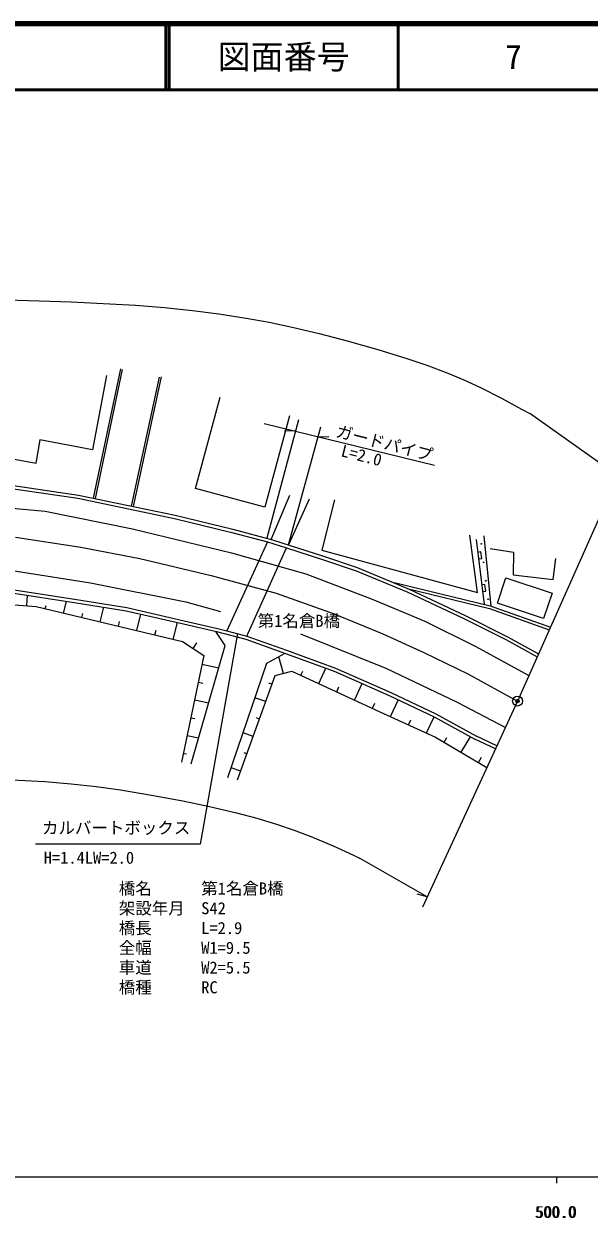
# Model space of a CAD drawing. Units: millimetres, scale not verified. Extents: x 40000 to 680000, y 20000 to 380000.
# Drawn here: x 487233 to 572960, y 198715 to 380000 of the extents above; entities that cross this region are included whole.
import ezdxf
from ezdxf.enums import TextEntityAlignment as Align

# ---------------------------------------------------------------- set-up
doc = ezdxf.new("R2010")
doc.units = ezdxf.units.MM
doc.header["$LTSCALE"] = 1000
doc.header["$PDMODE"] = 32
doc.header["$PDSIZE"] = 500
doc.linetypes.add('CHAIN', pattern=[18.5, 12, -1.5, 3.5, -1.5])
for name, color, linetype, lineweight in [('M-BGD', 7, 'Continuous', 25), ('M-BMK', 2, 'CHAIN', 13), ('M-BMK-OTRS', 5, 'Continuous', 25), ('M-BMK-SRVR', 3, 'Continuous', 25), ('M-STR-HTXT', 7, 'Continuous', 13), ('M-STR-STR1', 1, 'Continuous', 25), ('M-STR-STRC', 7, 'Continuous', 25), ('M-TTL', 2, 'Continuous', 140), ('M-TTL-BAND', 7, 'Continuous', 25), ('M-TTL-LINE', 7, 'Continuous', 50)]:
    doc.layers.add(name, color=color, linetype=linetype, lineweight=lineweight)
doc.layers.add('M-OTRS', color=6, linetype='Continuous')
doc.layers.add('M-TTL-TXT', color=7, linetype='Continuous')
doc.styles.add('ＭＳ ゴシック', font='')
doc.styles.get('ＭＳ ゴシック').set_extended_font_data('MS Gothic')

msp = doc.modelspace()

# ---------------------------------------------------------------- linework, layer by layer
at = {"layer": 'M-BGD'}
for p, q in [((499746, 326637), (497614, 315350)), ((497803, 307995), (501915, 327642)), ((498097, 307934), (502194, 327512)), ((503567, 306789), (507793, 326362)), ((503861, 306728), (508110, 326408)), ((513244, 309452), (516981, 323331)), ((527506, 320498), (523769, 306618)), ((489088, 313332), (489720, 316841)), ((497614, 315350), (489625, 316859)), ((484132, 314225), (489088, 313332)), ((484307, 310139), (495515, 308474)), ((484274, 309638), (495427, 307982)), ((495515, 308474), (510200, 305402)), ((523769, 306618), (513244, 309452)), ((524754, 301751), (527588, 308468)), ((495427, 307982), (510090, 304914)), ((530502, 307854), (527348, 300918)), ((534360, 307774), (532443, 300105)), ((510090, 304914), (518789, 302816)), ((510200, 305402), (518911, 303301)), ((518789, 302816), (524187, 301384)), ((518911, 303301), (524943, 301701)), ((524943, 301701), (532689, 299180)), ((556025, 293682), (554875, 302406)), ((555812, 301751), (557038, 291867)), ((558108, 291588), (557039, 302303)), ((527085, 300478), (532531, 298705)), ((532443, 300105), (556025, 293682)), ((532689, 299180), (537800, 297456)), ((556553, 299838), (556057, 299776)), ((556677, 298845), (556553, 299838)), ((557960, 300340), (561518, 299788)), ((561518, 299788), (561457, 296352)), ((532531, 298705), (537624, 296988)), ((537800, 297456), (545685, 294169)), ((556180, 298784), (556677, 298845)), ((567531, 295677), (567899, 298868)), ((537624, 296988), (545482, 293712)), ((559064, 292058), (560346, 295904)), ((560346, 295904), (567340, 293573)), ((561457, 296352), (567531, 295677)), ((485765, 294091), (494922, 292678)), ((542966, 295302), (557952, 291644)), ((545349, 294309), (557837, 291260)), ((545482, 293712), (553948, 289724)), ((545685, 294169), (554167, 290174)), ((557166, 294896), (556670, 294834)), ((556793, 293842), (557289, 293903)), ((557289, 293903), (557166, 294896)), ((480630, 292183), (489097, 291569)), ((485703, 293595), (494844, 292184)), ((487686, 291672), (487801, 293263)), ((493255, 290567), (493681, 292332)), ((494844, 292184), (502758, 290896)), ((494922, 292678), (502854, 291387)), ((566058, 289726), (559064, 292058)), ((567340, 293573), (566058, 289726)), ((489097, 291569), (511274, 286221)), ((490483, 291235), (490595, 291698)), ((496027, 289898), (496171, 290494)), ((498799, 289229), (499332, 291438)), ((502758, 290896), (511439, 288920)), ((502854, 291387), (511551, 289408)), ((504343, 287892), (504947, 290394)), ((554167, 290174), (560562, 286976)), ((557837, 291260), (566926, 288038)), ((557952, 291644), (567089, 288405)), ((501571, 288561), (501747, 289290)), ((509887, 286555), (510506, 289121)), ((511439, 288920), (516470, 287755)), ((511551, 289408), (516590, 288240)), ((553948, 289724), (560329, 286533)), ((507115, 287224), (507299, 287984)), ((517764, 285644), (516337, 287785)), ((516470, 287755), (520887, 286589)), ((516590, 288240), (518014, 287864)), ((520887, 286589), (526900, 284442)), ((521056, 287059), (527069, 284912)), ((560329, 286533), (565091, 283906)), ((560562, 286976), (565295, 284364)), ((511274, 286221), (514525, 284135)), ((512611, 267668), (517764, 285644)), ((512899, 285178), (513469, 286066)), ((527069, 284912), (534503, 282219)), ((514525, 284135), (511138, 267914)), ((518168, 265611), (524057, 282973)), ((524057, 282973), (526861, 284455)), ((526603, 281409), (525925, 283938)), ((526900, 284442), (534316, 281755)), ((514243, 282783), (516791, 282251)), ((519640, 265243), (525346, 281071)), ((525346, 281071), (527861, 281746)), ((527861, 281746), (541236, 275550)), ((529224, 281120), (529517, 281758)), ((531950, 279868), (533030, 282221)), ((534316, 281755), (542660, 278073)), ((534503, 282219), (542869, 278528)), ((513678, 280080), (514383, 279932)), ((524870, 279752), (524361, 279936)), ((534675, 278616), (535017, 279360)), ((537401, 277364), (538558, 279883)), ((513114, 277376), (515265, 276927)), ((523919, 277114), (522271, 277708)), ((542660, 278073), (549470, 274822)), ((542852, 274860), (544028, 277420)), ((542869, 278528), (549699, 275267)), ((540126, 276112), (540479, 276880)), ((512549, 274673), (513135, 274550)), ((522968, 274476), (522489, 274649)), ((541236, 275550), (549666, 271730)), ((545578, 273608), (545925, 274364)), ((548303, 272356), (549442, 274835)), ((549470, 274822), (555641, 271405)), ((549699, 275267), (555868, 271851)), ((511985, 271969), (513739, 271603)), ((522017, 271838), (520469, 272396)), ((549666, 271730), (557463, 267131)), ((550965, 270963), (551370, 271649)), ((553564, 269430), (554954, 271786)), ((558770, 269961), (555641, 271405)), ((558979, 270415), (555868, 271851)), ((511420, 269265), (511887, 269168)), ((521066, 269200), (520617, 269362)), ((556163, 267897), (556617, 268668)), ((520115, 266562), (518667, 267084))]:
    msp.add_line(p, q, dxfattribs=at)
for centre in [(556609, 301076), (556957, 298269), (557305, 295462), (557653, 292656)]:
    msp.add_circle(centre, 50, dxfattribs=at)
at = {"layer": 'M-BMK'}
for p, q in [((485966, 302097), (495881, 300576)), ((495881, 300576), (504819, 298821)), ((504819, 298821), (515617, 296269)), ((515617, 296269), (525488, 293607)), ((525488, 293607), (534273, 290465)), ((534273, 290465), (541659, 287421)), ((541659, 287421), (547917, 284599)), ((547917, 284599), (554543, 281347)), ((554543, 281347), (562113, 277200))]:
    msp.add_line(p, q, dxfattribs=at)
at = {"layer": 'M-BMK-OTRS'}
for p, q in [((579053, 315343), (562113, 277200)), ((562113, 277200), (547677, 245942))]:
    msp.add_line(p, q, dxfattribs=at)
at = {"layer": 'M-BMK-SRVR'}
for radius in [750, 30]:
    msp.add_circle((562113, 277200), radius, dxfattribs=at)
at = {"layer": 'M-OTRS'}
msp.add_point((562113, 277200), dxfattribs=at)
at = {"layer": 'M-STR-HTXT'}
for p, q in [((523660, 319356), (549489, 313019)), ((528891, 319894), (524090, 301927)), ((577289, 311370), (563973, 320834)), ((528298, 318218), (526742, 318167)), ((527348, 300918), (532266, 318821)), ((531934, 317326), (533490, 317376)), ((519631, 287479), (513991, 255497)), ((513991, 255497), (488975, 255497)), ((548397, 247500), (538133, 253370)), ((548397, 247500), (546886, 247880))]:
    msp.add_line(p, q, dxfattribs=at)
for points in [[(484625, 338113), (494424, 337824), (504165, 337295), (508551, 336941), (512822, 336495), (516788, 335976), (520940, 335329), (524415, 334703), (527938, 333964), (532025, 333001), (536283, 331888), (540904, 330570), (545316, 329206), (548351, 328182), (551535, 326992), (553936, 325990), (556477, 324814), (559688, 323182), (562717, 321533), (563973, 320834)], [(448986, 263966), (458763, 264612), (468489, 265136), (478288, 265387), (482288, 265356), (486413, 265217), (490407, 264976), (494394, 264632), (498173, 264215), (501863, 263707), (506600, 262933), (511322, 262058), (515394, 261213), (519485, 260259), (522577, 259437), (525561, 258534), (528213, 257631), (531019, 256564), (534127, 255236), (537212, 253806), (538133, 253370)]]:
    msp.add_lwpolyline(points, dxfattribs=at)
at = {"layer": 'M-STR-STR1'}
for p, q in [((524187, 301384), (518014, 287864)), ((524187, 301384), (527085, 300478)), ((521056, 287059), (527085, 300478)), ((518014, 287864), (521056, 287059))]:
    msp.add_line(p, q, dxfattribs=at)
at = {"layer": 'M-STR-STRC'}
for p, q in [((481739, 306802), (490463, 306035)), ((490463, 306035), (503692, 303351)), ((503692, 303351), (518702, 299683)), ((518702, 299683), (530013, 296520)), ((481096, 297701), (497354, 295171)), ((530013, 296520), (540079, 292685)), ((497354, 295171), (511780, 292250)), ((511780, 292250), (517071, 290793)), ((540079, 292685), (548035, 289330)), ((548035, 289330), (555800, 285495)), ((529182, 287407), (542142, 282192)), ((555800, 285495), (563841, 281091)), ((542142, 282192), (552945, 277020)), ((552945, 277020), (560256, 273180))]:
    msp.add_line(p, q, dxfattribs=at)
at = {"layer": 'M-TTL'}
msp.add_line((680000, 380000), (40000, 380000), dxfattribs=at)
at = {"layer": 'M-TTL-BAND'}
for p, q in [((40000, 205000), (579000, 205000)), ((568000, 205000), (568000, 204000))]:
    msp.add_line(p, q, dxfattribs=at)
at = {"layer": 'M-TTL-LINE'}
for p, q in [((508747, 380000), (508747, 370000)), ((509247, 380000), (509247, 370000)), ((543997, 380000), (543997, 370000)), ((40000, 370000), (680000, 370000))]:
    msp.add_line(p, q, dxfattribs=at)

# ---------------------------------------------------------------- texts
at = {"layer": 'M-STR-HTXT', "style": 'ＭＳ ゴシック'}
for s, rotation, p in [('ガードパイプ', 345.5, (534301, 316829)), ('L=2.0', 345.6, (535068, 313857))]:
    msp.add_text(s, height=1833, rotation=rotation, dxfattribs=at).set_placement(p, align=Align.BOTTOM_LEFT)
msp.add_text('カルバートボックス', height=1833, dxfattribs=at).set_placement((512475, 256497), align=Align.BOTTOM_RIGHT)
for s, p in [('H=1.4LW=2.0', (490233, 251961)), ('橋名\u3000\u3000\u3000第1名倉B橋', (501624, 247288)), ('架設年月\u3000S42', (501624, 244288)), ('橋長\u3000\u3000\u3000L=2.9', (501624, 241288)), ('全幅\u3000\u3000\u3000W1=9.5', (501624, 238288)), ('車道\u3000\u3000\u3000W2=5.5', (501624, 235288)), ('橋種\u3000\u3000\u3000RC', (501624, 232288))]:
    msp.add_text(s, height=1833, dxfattribs=at).set_placement(p, align=Align.BOTTOM_LEFT)
at = {"layer": 'M-STR-STR1', "style": 'ＭＳ ゴシック'}
msp.add_text('第1名倉B橋', height=1833, dxfattribs=at).set_placement((522688, 287916), align=Align.BOTTOM_LEFT)
at = {"layer": 'M-TTL-BAND', "style": 'ＭＳ ゴシック'}
for p in [(567844, 198195), (568000, 198195)]:
    msp.add_text('500.0', height=1833, dxfattribs=at).set_placement(p, align=Align.BOTTOM_CENTER)
at = {"layer": 'M-TTL-TXT', "style": 'ＭＳ ゴシック'}
for s, p in [('図面番号', (526622, 375000)), ('7', (561497, 375000))]:
    msp.add_text(s, height=3666, dxfattribs=at).set_placement(p, align=Align.MIDDLE_CENTER)

doc.saveas('drawing.dxf')
